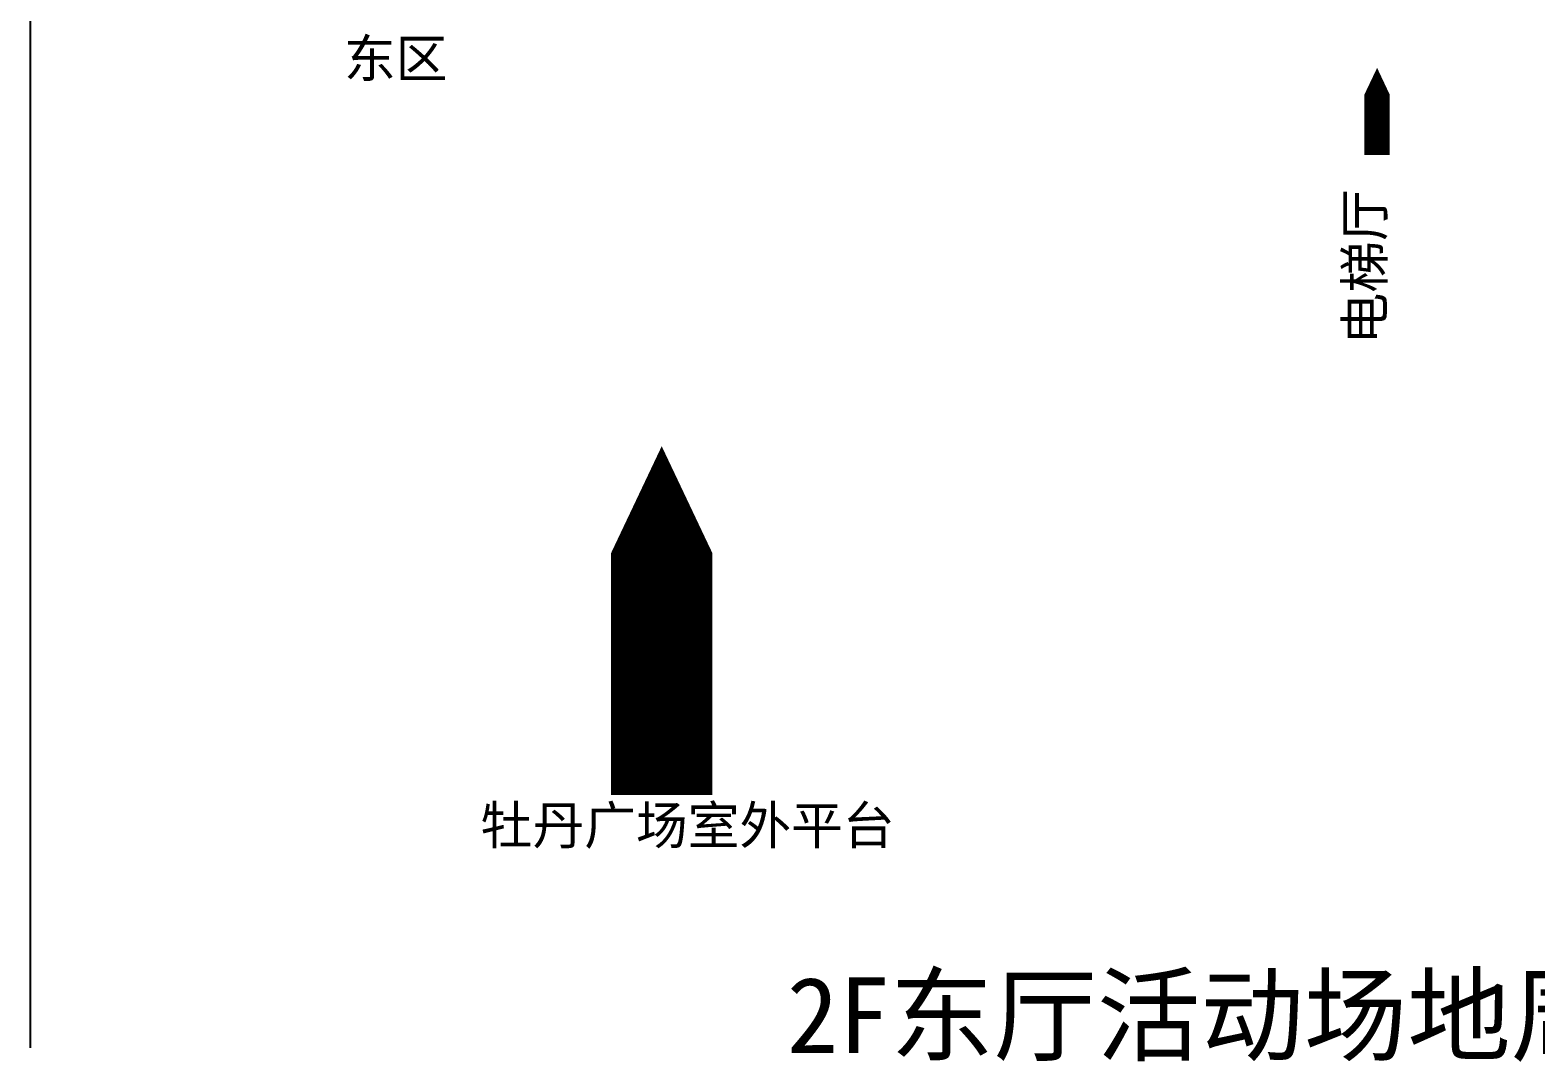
# Model space of a CAD drawing. Header units: inches. Extents: x -17552 to 36880, y -24560 to 13931.
# Drawn here: x 9664 to 24553, y -16344 to -6135 of the extents above; entities that cross this region are included whole.
import ezdxf

# ---------------------------------------------------------------- set-up
doc = ezdxf.new("R2010")
doc.units = ezdxf.units.IN
doc.header["$MEASUREMENT"] = 0
doc.styles.get("Standard").update_dxf_attribs({"font": 'arial.ttf'})

msp = doc.modelspace()

# ---------------------------------------------------------------- linework, layer by layer
msp.add_line((9663.8, 9435.7), (9663.8, -16205))
at = {"color": 240, "true_color": 0xed1f24}
for points in [[(22982.1, -7372, 250, 250, 0), (22982.6, -7036.9, 500, 0, 0), (22983.3, -6509.1, 0, 0, 0)], [(15909.4, -13704, 1000, 1000, 0), (15909.4, -12363.5, 2000, 0, 0), (15909.4, -10252.3, 0, 0, 0)]]:
    msp.add_lwpolyline(points, format="xyseb", dxfattribs=at)

# ---------------------------------------------------------------- texts
at = {"color": 240, "true_color": 0xed1f24, "char_height": 375, "width": 6396.416, "attachment_point": 1}
for s, insert in [('{\\fDengXian|b1|i0|c134|p2;东区}', (12766.7, -6228.4)), ('{\\fDengXian|b1|i0|c134|p2;牡丹广场室外平台}', (14120.1, -13814.6))]:
    msp.add_mtext(s, dxfattribs=dict(at, insert=insert))
at = {"color": 240, "true_color": 0xed1f24, "insert": (22672.5, -9245.2), "char_height": 375, "width": 6396.416, "attachment_point": 1, "rotation": 90}
msp.add_mtext('{\\fDengXian|b1|i0|c134|p2;电梯厅}', dxfattribs=at)
at = {"insert": (17146.7, -15505.8), "char_height": 750, "width": 12792.831, "attachment_point": 1}
msp.add_mtext('{\\fSimSun|b0|i0|c134|p2;2F东厅活动场地周边平面图}', dxfattribs=at)

doc.saveas('drawing.dxf')
